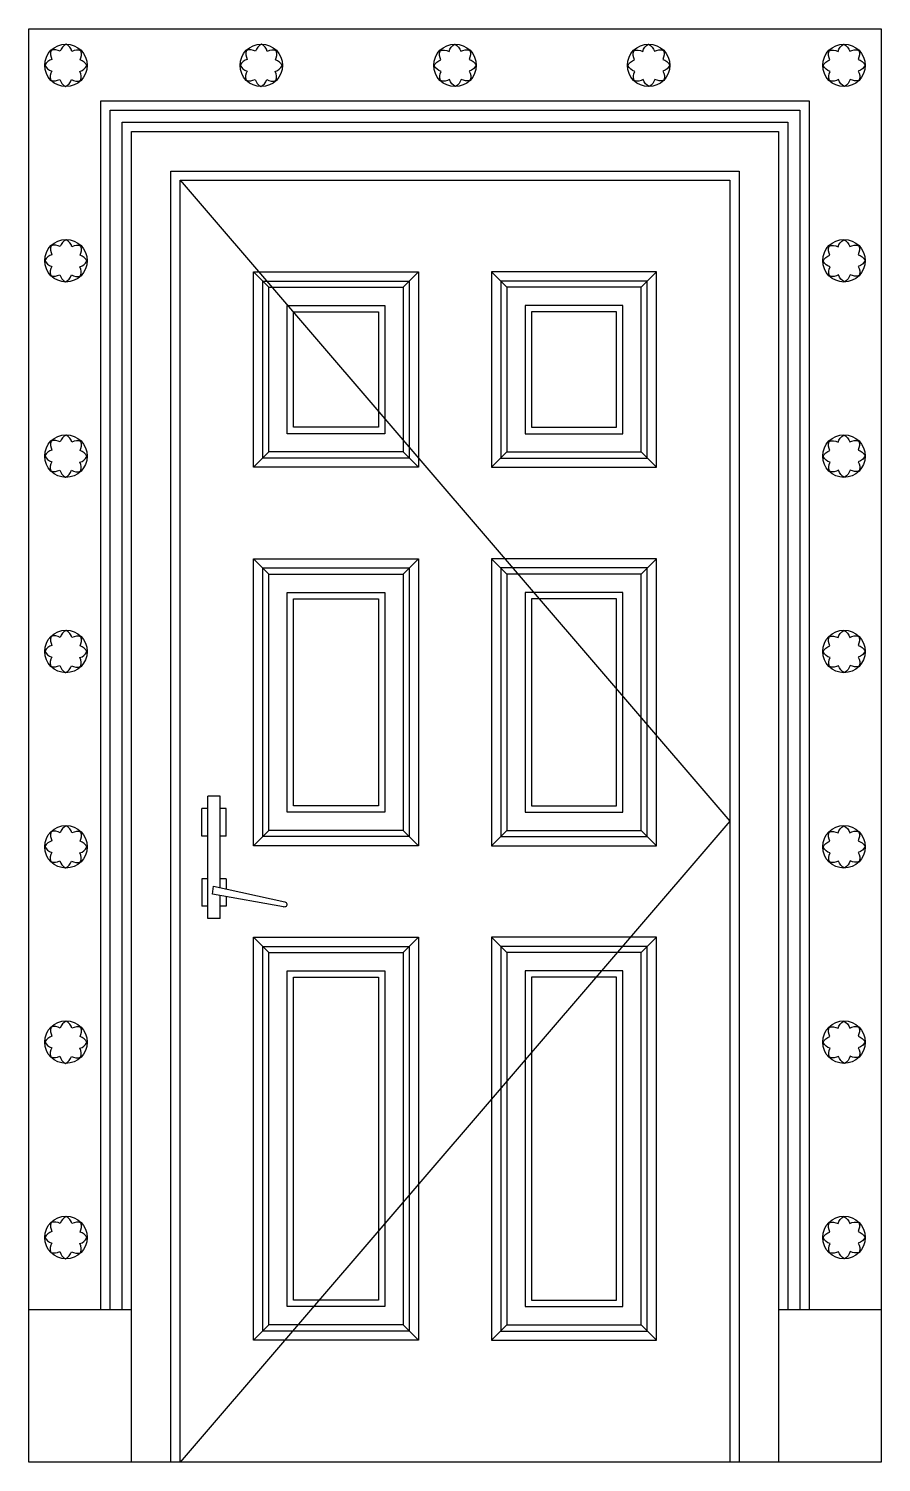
# Model space of a CAD drawing. Header units: metres. Extents: x -2360 to -1033, y 0 to 2231.
import ezdxf

# ---------------------------------------------------------------- set-up
doc = ezdxf.new("R2010")
doc.units = ezdxf.units.M
for name, color, linetype in [('2', 2, 'Continuous'), ('3', 3, 'Continuous'), ('4', 4, 'Continuous'), ('7', 7, 'Continuous')]:
    doc.layers.add(name, color=color, linetype=linetype)

msp = doc.modelspace()

# ---------------------------------------------------------------- linework, layer by layer
at = {"layer": '2'}
msp.add_line((-1033.22, 0), (-2360.22, 0), dxfattribs=at)
at = {"layer": '3'}
for p, q in [((-1986.47, 1828.75), (-2010.22, 1852.5)), ((-1777.47, 1828.75), (-1753.72, 1852.5)), ((-1615.97, 1828.75), (-1639.72, 1852.5)), ((-1406.97, 1828.75), (-1383.22, 1852.5)), ((-1986.47, 1572.25), (-2010.22, 1548.5)), ((-1777.47, 1572.25), (-1753.72, 1548.5)), ((-1615.97, 1572.25), (-1639.72, 1548.5)), ((-1406.97, 1572.25), (-1383.22, 1548.5)), ((-1986.47, 1382.25), (-2010.22, 1406)), ((-1777.47, 1382.25), (-1753.72, 1406)), ((-1615.97, 1382.25), (-1639.72, 1406)), ((-1406.97, 1382.25), (-1383.22, 1406)), ((-1986.47, 983.25), (-2010.22, 959.5)), ((-1777.47, 983.25), (-1753.72, 959.5)), ((-1615.97, 983.25), (-1639.72, 959.5)), ((-1406.97, 983.25), (-1383.22, 959.5)), ((-1986.47, 793.25), (-2010.22, 817)), ((-1777.47, 793.25), (-1753.72, 817)), ((-1615.97, 793.25), (-1639.72, 817)), ((-1406.97, 793.25), (-1383.22, 817)), ((-1986.47, 213.75), (-2010.22, 190)), ((-1777.47, 213.75), (-1753.72, 190)), ((-1615.97, 213.75), (-1639.72, 190)), ((-1406.97, 213.75), (-1383.22, 190))]:
    msp.add_line(p, q, dxfattribs=at)
for points in [[(-2324.37, 2165.12, 0.2), (-2325.85, 2150.77, 0.2), (-2311.81, 2152.07, 0.2), (-2302.7, 2140.88, 0.2), (-2293.7, 2151.73, 0.2), (-2279.34, 2150.26, 0.2), (-2280.65, 2164.3, 0.2), (-2269.46, 2173.41, 0.2), (-2280.31, 2182.41, 0.2), (-2278.84, 2196.76, 0.2), (-2292.88, 2195.46, 0.2), (-2301.99, 2206.65, 0.2), (-2310.99, 2195.8, 0.2), (-2325.34, 2197.27, 0.2), (-2324.03, 2183.23, 0.2), (-2335.23, 2174.12, 0.2)], [(-2020.37, 2165.12, 0.2), (-2021.85, 2150.77, 0.2), (-2007.81, 2152.07, 0.2), (-1998.7, 2140.88, 0.2), (-1989.7, 2151.73, 0.2), (-1975.34, 2150.26, 0.2), (-1976.65, 2164.3, 0.2), (-1965.46, 2173.41, 0.2), (-1976.31, 2182.41, 0.2), (-1974.84, 2196.76, 0.2), (-1988.88, 2195.46, 0.2), (-1997.99, 2206.65, 0.2), (-2006.99, 2195.8, 0.2), (-2021.34, 2197.27, 0.2), (-2020.03, 2183.23, 0.2), (-2031.23, 2174.12, 0.2)], [(-1674.48, 2165.12, -0.2), (-1673.01, 2150.77, -0.2), (-1687.05, 2152.07, -0.2), (-1696.16, 2140.88, -0.2), (-1705.16, 2151.73, -0.2), (-1719.51, 2150.26, -0.2), (-1718.21, 2164.3, -0.2), (-1729.4, 2173.41, -0.2), (-1718.55, 2182.41, -0.2), (-1720.02, 2196.76, -0.2), (-1705.98, 2195.46, -0.2), (-1696.87, 2206.65, -0.2), (-1687.87, 2195.8, -0.2), (-1673.52, 2197.27, -0.2), (-1674.82, 2183.23, -0.2), (-1663.63, 2174.12, -0.2)], [(-1373.07, 2165.12, -0.2), (-1371.6, 2150.77, -0.2), (-1385.64, 2152.07, -0.2), (-1394.75, 2140.88, -0.2), (-1403.75, 2151.73, -0.2), (-1418.1, 2150.26, -0.2), (-1416.8, 2164.3, -0.2), (-1427.99, 2173.41, -0.2), (-1417.14, 2182.41, -0.2), (-1418.61, 2196.76, -0.2), (-1404.57, 2195.46, -0.2), (-1395.46, 2206.65, -0.2), (-1386.46, 2195.8, -0.2), (-1372.11, 2197.27, -0.2), (-1373.41, 2183.23, -0.2), (-1362.22, 2174.12, -0.2)], [(-1069.07, 2165.12, -0.2), (-1067.6, 2150.77, -0.2), (-1081.64, 2152.07, -0.2), (-1090.75, 2140.88, -0.2), (-1099.75, 2151.73, -0.2), (-1114.1, 2150.26, -0.2), (-1112.8, 2164.3, -0.2), (-1123.99, 2173.41, -0.2), (-1113.14, 2182.41, -0.2), (-1114.61, 2196.76, -0.2), (-1100.57, 2195.46, -0.2), (-1091.46, 2206.65, -0.2), (-1082.46, 2195.8, -0.2), (-1068.11, 2197.27, -0.2), (-1069.41, 2183.23, -0.2), (-1058.22, 2174.12, -0.2)], [(-2324.37, 1861.12, 0.2), (-2325.85, 1846.77, 0.2), (-2311.81, 1848.07, 0.2), (-2302.7, 1836.88, 0.2), (-2293.7, 1847.73, 0.2), (-2279.34, 1846.26, 0.2), (-2280.65, 1860.3, 0.2), (-2269.46, 1869.41, 0.2), (-2280.31, 1878.41, 0.2), (-2278.84, 1892.76, 0.2), (-2292.88, 1891.46, 0.2), (-2301.99, 1902.65, 0.2), (-2310.99, 1891.8, 0.2), (-2325.34, 1893.27, 0.2), (-2324.03, 1879.23, 0.2), (-2335.23, 1870.12, 0.2)], [(-1069.07, 1861.12, -0.2), (-1067.6, 1846.77, -0.2), (-1081.64, 1848.07, -0.2), (-1090.75, 1836.88, -0.2), (-1099.75, 1847.73, -0.2), (-1114.1, 1846.26, -0.2), (-1112.8, 1860.3, -0.2), (-1123.99, 1869.41, -0.2), (-1113.14, 1878.41, -0.2), (-1114.61, 1892.76, -0.2), (-1100.57, 1891.46, -0.2), (-1091.46, 1902.65, -0.2), (-1082.46, 1891.8, -0.2), (-1068.11, 1893.27, -0.2), (-1069.41, 1879.23, -0.2), (-1058.22, 1870.12, -0.2)], [(-2324.37, 1557.12, 0.2), (-2325.85, 1542.77, 0.2), (-2311.81, 1544.07, 0.2), (-2302.7, 1532.88, 0.2), (-2293.7, 1543.73, 0.2), (-2279.34, 1542.26, 0.2), (-2280.65, 1556.3, 0.2), (-2269.46, 1565.41, 0.2), (-2280.31, 1574.41, 0.2), (-2278.84, 1588.76, 0.2), (-2292.88, 1587.46, 0.2), (-2301.99, 1598.65, 0.2), (-2310.99, 1587.8, 0.2), (-2325.34, 1589.27, 0.2), (-2324.03, 1575.23, 0.2), (-2335.23, 1566.12, 0.2)], [(-1069.07, 1557.12, -0.2), (-1067.6, 1542.77, -0.2), (-1081.64, 1544.07, -0.2), (-1090.75, 1532.88, -0.2), (-1099.75, 1543.73, -0.2), (-1114.1, 1542.26, -0.2), (-1112.8, 1556.3, -0.2), (-1123.99, 1565.41, -0.2), (-1113.14, 1574.41, -0.2), (-1114.61, 1588.76, -0.2), (-1100.57, 1587.46, -0.2), (-1091.46, 1598.65, -0.2), (-1082.46, 1587.8, -0.2), (-1068.11, 1589.27, -0.2), (-1069.41, 1575.23, -0.2), (-1058.22, 1566.12, -0.2)], [(-2324.37, 1253.12, 0.2), (-2325.85, 1238.77, 0.2), (-2311.81, 1240.07, 0.2), (-2302.7, 1228.88, 0.2), (-2293.7, 1239.73, 0.2), (-2279.34, 1238.26, 0.2), (-2280.65, 1252.3, 0.2), (-2269.46, 1261.41, 0.2), (-2280.31, 1270.41, 0.2), (-2278.84, 1284.76, 0.2), (-2292.88, 1283.46, 0.2), (-2301.99, 1294.65, 0.2), (-2310.99, 1283.8, 0.2), (-2325.34, 1285.27, 0.2), (-2324.03, 1271.23, 0.2), (-2335.23, 1262.12, 0.2)], [(-1069.07, 1253.12, -0.2), (-1067.6, 1238.77, -0.2), (-1081.64, 1240.07, -0.2), (-1090.75, 1228.88, -0.2), (-1099.75, 1239.73, -0.2), (-1114.1, 1238.26, -0.2), (-1112.8, 1252.3, -0.2), (-1123.99, 1261.41, -0.2), (-1113.14, 1270.41, -0.2), (-1114.61, 1284.76, -0.2), (-1100.57, 1283.46, -0.2), (-1091.46, 1294.65, -0.2), (-1082.46, 1283.8, -0.2), (-1068.11, 1285.27, -0.2), (-1069.41, 1271.23, -0.2), (-1058.22, 1262.12, -0.2)], [(-2324.37, 949.12, 0.2), (-2325.85, 934.77, 0.2), (-2311.81, 936.07, 0.2), (-2302.7, 924.88, 0.2), (-2293.7, 935.73, 0.2), (-2279.34, 934.26, 0.2), (-2280.65, 948.3, 0.2), (-2269.46, 957.41, 0.2), (-2280.31, 966.41, 0.2), (-2278.84, 980.76, 0.2), (-2292.88, 979.46, 0.2), (-2301.99, 990.65, 0.2), (-2310.99, 979.8, 0.2), (-2325.34, 981.27, 0.2), (-2324.03, 967.23, 0.2), (-2335.23, 958.12, 0.2)], [(-1069.07, 949.12, -0.2), (-1067.6, 934.77, -0.2), (-1081.64, 936.07, -0.2), (-1090.75, 924.88, -0.2), (-1099.75, 935.73, -0.2), (-1114.1, 934.26, -0.2), (-1112.8, 948.3, -0.2), (-1123.99, 957.41, -0.2), (-1113.14, 966.41, -0.2), (-1114.61, 980.76, -0.2), (-1100.57, 979.46, -0.2), (-1091.46, 990.65, -0.2), (-1082.46, 979.8, -0.2), (-1068.11, 981.27, -0.2), (-1069.41, 967.23, -0.2), (-1058.22, 958.12, -0.2)], [(-2324.37, 645.12, 0.2), (-2325.85, 630.77, 0.2), (-2311.81, 632.07, 0.2), (-2302.7, 620.88, 0.2), (-2293.7, 631.73, 0.2), (-2279.34, 630.26, 0.2), (-2280.65, 644.3, 0.2), (-2269.46, 653.41, 0.2), (-2280.31, 662.41, 0.2), (-2278.84, 676.76, 0.2), (-2292.88, 675.46, 0.2), (-2301.99, 686.65, 0.2), (-2310.99, 675.8, 0.2), (-2325.34, 677.27, 0.2), (-2324.03, 663.23, 0.2), (-2335.23, 654.12, 0.2)], [(-1069.07, 645.12, -0.2), (-1067.6, 630.77, -0.2), (-1081.64, 632.07, -0.2), (-1090.75, 620.88, -0.2), (-1099.75, 631.73, -0.2), (-1114.1, 630.26, -0.2), (-1112.8, 644.3, -0.2), (-1123.99, 653.41, -0.2), (-1113.14, 662.41, -0.2), (-1114.61, 676.76, -0.2), (-1100.57, 675.46, -0.2), (-1091.46, 686.65, -0.2), (-1082.46, 675.8, -0.2), (-1068.11, 677.27, -0.2), (-1069.41, 663.23, -0.2), (-1058.22, 654.12, -0.2)], [(-2324.37, 341.12, 0.2), (-2325.85, 326.77, 0.2), (-2311.81, 328.07, 0.2), (-2302.7, 316.88, 0.2), (-2293.7, 327.73, 0.2), (-2279.34, 326.26, 0.2), (-2280.65, 340.3, 0.2), (-2269.46, 349.41, 0.2), (-2280.31, 358.41, 0.2), (-2278.84, 372.76, 0.2), (-2292.88, 371.46, 0.2), (-2301.99, 382.65, 0.2), (-2310.99, 371.8, 0.2), (-2325.34, 373.27, 0.2), (-2324.03, 359.23, 0.2), (-2335.23, 350.12, 0.2)], [(-1069.07, 341.12, -0.2), (-1067.6, 326.77, -0.2), (-1081.64, 328.07, -0.2), (-1090.75, 316.88, -0.2), (-1099.75, 327.73, -0.2), (-1114.1, 326.26, -0.2), (-1112.8, 340.3, -0.2), (-1123.99, 349.41, -0.2), (-1113.14, 358.41, -0.2), (-1114.61, 372.76, -0.2), (-1100.57, 371.46, -0.2), (-1091.46, 382.65, -0.2), (-1082.46, 371.8, -0.2), (-1068.11, 373.27, -0.2), (-1069.41, 359.23, -0.2), (-1058.22, 350.12, -0.2)]]:
    msp.add_lwpolyline(points, format="xyb", close=True, dxfattribs=at)
for points in [[(-2233.22, 237.5), (-2233.22, 2104), (-1160.22, 2104), (-1160.22, 237.5)], [(-2214.72, 237.5), (-2214.72, 2085.5), (-1178.72, 2085.5), (-1178.72, 237.5)], [(-2138.72, 0), (-2138.72, 2009.5), (-1254.72, 2009.5), (-1254.72, 0)], [(-2124.22, 1995), (-1269.22, 997.5), (-2124.22, 0)]]:
    msp.add_lwpolyline(points, dxfattribs=at)
for points in [[(-2010.22, 1852.5), (-1753.72, 1852.5), (-1753.72, 1548.5), (-2010.22, 1548.5)], [(-1383.22, 1852.5), (-1639.72, 1852.5), (-1639.72, 1548.5), (-1383.22, 1548.5)], [(-1986.47, 1828.75), (-1777.47, 1828.75), (-1777.47, 1572.25), (-1986.47, 1572.25)], [(-1406.97, 1828.75), (-1615.97, 1828.75), (-1615.97, 1572.25), (-1406.97, 1572.25)], [(-1957.97, 1800.25), (-1805.97, 1800.25), (-1805.97, 1600.75), (-1957.97, 1600.75)], [(-1947.97, 1790.25), (-1815.97, 1790.25), (-1815.97, 1610.75), (-1947.97, 1610.75)], [(-1435.47, 1800.25), (-1587.47, 1800.25), (-1587.47, 1600.75), (-1435.47, 1600.75)], [(-1445.47, 1790.25), (-1577.47, 1790.25), (-1577.47, 1610.75), (-1445.47, 1610.75)], [(-2010.22, 1406), (-1753.72, 1406), (-1753.72, 959.5), (-2010.22, 959.5)], [(-1383.22, 1406), (-1639.72, 1406), (-1639.72, 959.5), (-1383.22, 959.5)], [(-1986.47, 1382.25), (-1777.47, 1382.25), (-1777.47, 983.25), (-1986.47, 983.25)], [(-1406.97, 1382.25), (-1615.97, 1382.25), (-1615.97, 983.25), (-1406.97, 983.25)], [(-1957.97, 1353.75), (-1805.97, 1353.75), (-1805.97, 1011.75), (-1957.97, 1011.75)], [(-1947.97, 1343.75), (-1815.97, 1343.75), (-1815.97, 1021.75), (-1947.97, 1021.75)], [(-1435.47, 1353.75), (-1587.47, 1353.75), (-1587.47, 1011.75), (-1435.47, 1011.75)], [(-1445.47, 1343.75), (-1577.47, 1343.75), (-1577.47, 1021.75), (-1445.47, 1021.75)], [(-2010.22, 817), (-1753.72, 817), (-1753.72, 190), (-2010.22, 190)], [(-1383.22, 817), (-1639.72, 817), (-1639.72, 190), (-1383.22, 190)], [(-1986.47, 793.25), (-1777.47, 793.25), (-1777.47, 213.75), (-1986.47, 213.75)], [(-1406.97, 793.25), (-1615.97, 793.25), (-1615.97, 213.75), (-1406.97, 213.75)], [(-1957.97, 764.75), (-1805.97, 764.75), (-1805.97, 242.25), (-1957.97, 242.25)], [(-1435.47, 764.75), (-1587.47, 764.75), (-1587.47, 242.25), (-1435.47, 242.25)], [(-1947.97, 754.75), (-1815.97, 754.75), (-1815.97, 252.25), (-1947.97, 252.25)], [(-1445.47, 754.75), (-1577.47, 754.75), (-1577.47, 252.25), (-1445.47, 252.25)]]:
    msp.add_lwpolyline(points, close=True, dxfattribs=at)
at = {"layer": '4'}
msp.add_line((-2200.22, 237.5), (-2360.22, 237.5), dxfattribs=at)
for points in [[(-2360.22, 0), (-2360.22, 2231), (-1033.22, 2231), (-1033.22, 0)], [(-2247.72, 237.5), (-2247.72, 2118.5), (-1145.72, 2118.5), (-1145.72, 237.5)], [(-2200.22, 0), (-2200.22, 2071), (-1193.22, 2071), (-1193.22, 0)]]:
    msp.add_lwpolyline(points, dxfattribs=at)
at = {"layer": '7'}
for p, q in [((-2062.34, 1036.41), (-2081.34, 1036.41)), ((-2081.34, 846.41), (-2081.34, 1036.41)), ((-2062.34, 894.46), (-2062.34, 1036.41)), ((-2090.84, 974.66), (-2090.84, 1017.41)), ((-2081.34, 1017.41), (-2090.84, 1017.41)), ((-2052.84, 1017.41), (-2062.34, 1017.41)), ((-2052.84, 974.66), (-2052.84, 1017.41)), ((-2081.34, 974.66), (-2090.84, 974.66)), ((-2052.84, 974.66), (-2062.34, 974.66)), ((-2090.84, 908.16), (-2090.84, 865.41)), ((-2081.34, 908.16), (-2090.84, 908.16)), ((-2052.84, 908.16), (-2062.34, 908.16)), ((-2052.84, 908.16), (-2052.84, 893.13)), ((-2062.34, 846.41), (-2062.34, 881.81)), ((-2052.84, 880.81), (-2052.84, 865.41)), ((-2081.34, 865.41), (-2090.84, 865.41)), ((-2052.84, 865.41), (-2062.34, 865.41)), ((-2062.34, 846.41), (-2081.34, 846.41)), ((-1033.22, 237.5), (-1193.22, 237.5))]:
    msp.add_line(p, q, dxfattribs=at)
msp.add_lwpolyline([(-2124.22, 0), (-2124.22, 1995), (-1269.22, 1995), (-1269.22, 0)], dxfattribs=at)
for points in [[(-1995.97, 1838.25), (-1767.97, 1838.25), (-1767.97, 1562.75), (-1995.97, 1562.75)], [(-1397.47, 1838.25), (-1625.47, 1838.25), (-1625.47, 1562.75), (-1397.47, 1562.75)], [(-1995.97, 1391.75), (-1767.97, 1391.75), (-1767.97, 973.75), (-1995.97, 973.75)], [(-1397.47, 1391.75), (-1625.47, 1391.75), (-1625.47, 973.75), (-1397.47, 973.75)], [(-1995.97, 802.75), (-1767.97, 802.75), (-1767.97, 204.25), (-1995.97, 204.25)], [(-1397.47, 802.75), (-1625.47, 802.75), (-1625.47, 204.25), (-1397.47, 204.25)]]:
    msp.add_lwpolyline(points, close=True, dxfattribs=at)
msp.add_lwpolyline([(-1963.8, 864.39), (-2074.38, 883.94), (-2072.53, 896.72), (-1961.38, 872.06, -1.05)], format="xyb", close=True, dxfattribs=at)
for centre in [(-2302.13, 2173.93), (-1998.13, 2173.93), (-1696.72, 2173.93), (-1395.32, 2173.93), (-1091.32, 2173.93), (-2302.13, 1869.93), (-1091.32, 1869.93), (-2302.13, 1565.93), (-1091.32, 1565.93), (-2302.13, 1261.93), (-1091.32, 1261.93), (-2302.13, 957.93), (-1091.32, 957.93), (-2302.13, 653.93), (-1091.32, 653.93), (-2302.13, 349.93), (-1091.32, 349.93)]:
    msp.add_circle(centre, 33.16, dxfattribs=at)

doc.saveas('drawing.dxf')
